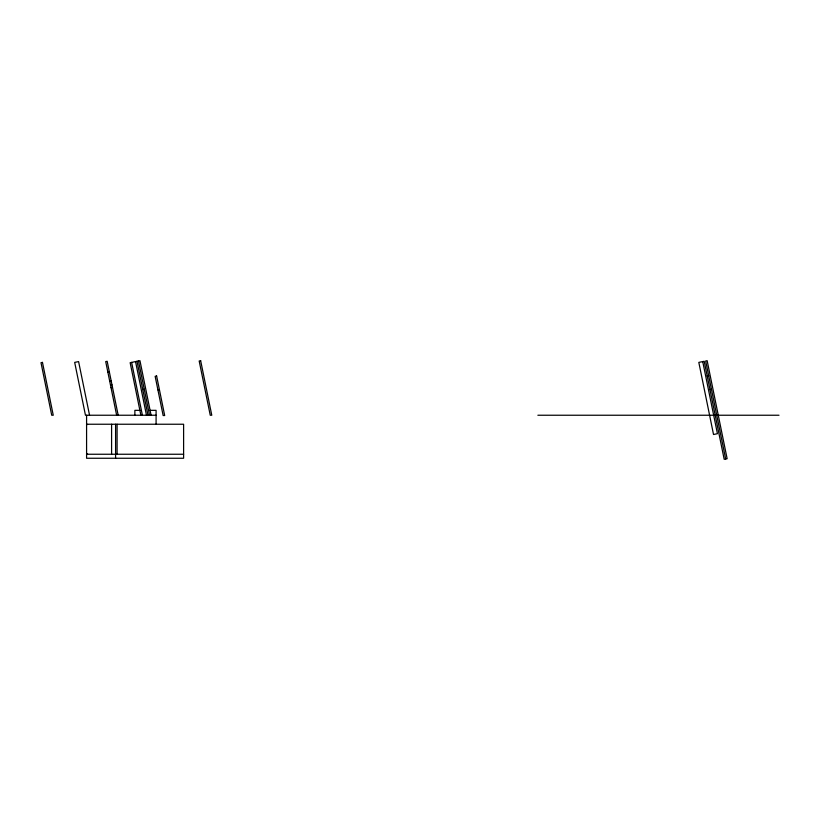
<?xml version="1.0" encoding="UTF-8"?>
<svg xmlns="http://www.w3.org/2000/svg" width="820" height="820" viewBox="0 0 820 820"><rect width="100%" height="100%" fill="white"/><g stroke="black" fill="none" stroke-linecap="round" stroke-linejoin="round"><path stroke-width="1.23" d="M107.83 371.993L109.296 371.696M107.881 372.26L109.347 371.962M109.644 380.88L111.11 380.582M110.505 385.113L111.971 384.816M111.018 387.655L112.494 387.358M142.782 389.592L144.258 389.285M157.922 389.889L159.387 389.592M707.199 375.99L708.675 375.693M709.976 389.592L711.442 389.285M139.871 410.338L134.869 410.338L134.869 415.238M150.08 410.338L156.087 410.338L156.087 424.237M156.087 415.238L85.464 415.238L74.681 362.389L78.597 361.589L89.544 415.238M537.869 415.238L779 415.238M86.582 424.237L183.608 424.237L183.608 458.257L86.582 458.257L86.582 415.238M86.582 424.493L87.576 424.493M86.582 454.003L87.576 454.003M86.582 454.249L183.608 454.249M725.669 459.005L705.671 360.995L707.147 360.687L727.135 458.708L724.193 459.313L704.206 361.292L698.814 362.389L713.523 434.497L717.438 433.698L702.73 361.589M151.085 415.238L139.953 360.687L130.154 362.696L140.876 415.238M138.488 360.995L149.547 415.238M137.012 361.292L148.02 415.238M135.546 361.589L146.483 415.238M131.62 362.389L142.403 415.238M118.182 415.238L107.174 361.292L105.708 361.589L116.645 415.238M117.086 424.237L117.086 454.249M115.589 424.237L115.589 458.257M111.592 424.237L111.592 454.249M42.466 362.389L41 362.696L51.721 415.238L53.249 415.238L42.466 362.389M200.654 360.687L199.178 360.995L210.248 415.238L211.775 415.238L200.654 360.687M156.62 375.99L155.144 376.298L163.149 415.535L164.687 415.535L156.62 375.99"/></g></svg>
